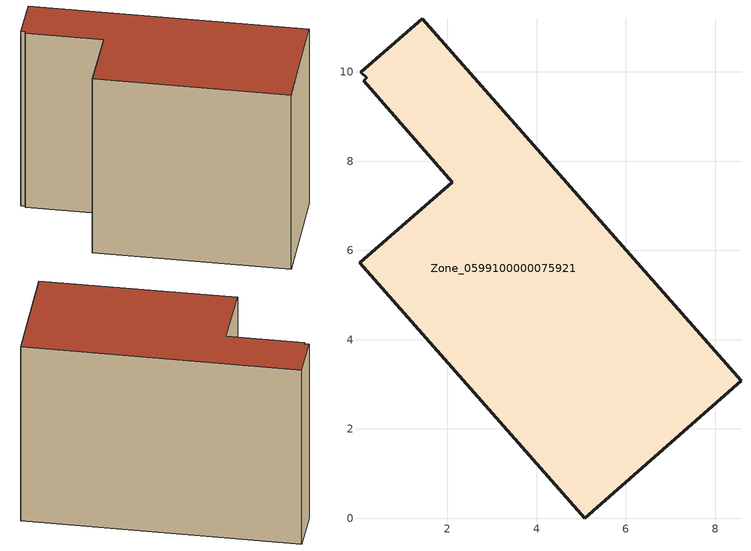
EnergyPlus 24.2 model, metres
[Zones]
Zone_0599100000075921
 floor ground (C_G): 2.11,7.53 0.12,9.8 0.19,9.87 0.06,9.99 1.44,11.19 8.58,3.08 5.08,0 0.03,5.72 z0
 wall outside (C_F): 0.03,5.72 5.08,0 8.58,3.08 1.44,11.19 0.06,9.99 0.19,9.87 0.12,9.8 2.11,7.53 0.03,5.72 z0:7.87
 roof outside (C_R): 0.12,9.8 2.11,7.53 0.03,5.72 5.08,0 8.58,3.08 1.44,11.19 0.06,9.99 0.19,9.87 z7.87
[BUILDING]
Pand.0599100000075921: North Axis=0; Terrain=City; Loads Convergence Tolerance Value=0.04; Temperature Convergence Tolerance Value=0.4; Solar Distribution=FullExterior; Maximum Number of Warmup Days=25; Minimum Number of Warmup Days=1
[Site:Location]
Rotterdam.The.Hague.AP_ZH_NLD Design_Conditions: Latitude=51.96; Longitude=4.45; Time Zone=1; Elevation=-4.5
[SITE:GROUNDTEMPERATURE:BUILDINGSURFACE]
18, 18, 18, 18, 18, 18, 18, 18, 18, 18, 18, 18
[MATERIAL] Thermal Absorptance=0.9; Solar Absorptance=0.7; Visible Absorptance=0.7
Name | Roughness | Thickness | Conductivity | Density | Specific Heat
G.TI.1946 | MediumSmooth | 0.15 | 1 | 540 | 1210
F.TI.1946 | Rough | 0.3 | 0.857143 | 1920 | 840
R.TI.1946 | MediumRough | 0.2 | 0.1 | 1500 | 1000
[CONSTRUCTION]
C_G: G.TI.1946
C_F: F.TI.1946
C_R: R.TI.1946
[ZONE]
Zone_0599100000075921: Type=1; Multiplier=1; Ceiling Height=Autocalculate; Volume=Autocalculate; Floor Area=autocalculate; Part of Total Floor Area=Yes
[ZONEINFILTRATION:DESIGNFLOWRATE]
Infil_Zone_0599100000075921: Zone or ZoneList or Space or SpaceList=Zone_0599100000075921; Schedule=AlwaysOn; Design Flow Rate Calculation Method=Flow/Area; Flow Rate per Floor Area=0.003; Constant Term Coefficient=1; Temperature Term Coefficient=0; Velocity Term Coefficient=0; Velocity Squared Term Coefficient=0
[HVACTEMPLATE:ZONE:IDEALLOADSAIRSYSTEM]
Zone_0599100000075921: Maximum Heating Supply Air Temperature=50; Minimum Cooling Supply Air Temperature=13; Maximum Heating Supply Air Humidity Ratio=0.0156; Minimum Cooling Supply Air Humidity Ratio=0.0077; Heating Limit=NoLimit; Cooling Limit=NoLimit; Dehumidification Control Type=ConstantSensibleHeatRatio; Cooling Sensible Heat Ratio=0.7; Dehumidification Setpoint=60; Humidification Control Type=None; Humidification Setpoint=30; Outdoor Air Method=None; Outdoor Air Flow Rate per Person=0.00944; Outdoor Air Flow Rate per Zone Floor Area=0; Outdoor Air Flow Rate per Zone=0; Demand Controlled Ventilation Type=None; Outdoor Air Economizer Type=NoEconomizer; Heat Recovery Type=None; Sensible Heat Recovery Effectiveness=0.7; Latent Heat Recovery Effectiveness=0.65
[ZONECONTROL:THERMOSTAT]
ThermostatControl_Zone_0599100000075921: Zone or ZoneList=Zone_0599100000075921; Control Type Schedule=DualSetpointControlType; Control 1=Thermostat_Zone_0599100000075921; Temperature Difference Between Cutout And Setpoint=0
[THERMOSTATSETPOINT:DUALSETPOINT]
Thermostat_Zone_0599100000075921: Heating Setpoint Temperature Schedule=HeatingSetpoint_Zone_0599100000075921; Cooling Setpoint Temperature Schedule=CoolingSetpoint_Zone_0599100000075921
[SCHEDULE:COMPACT]
HeatingSetpoint_Zone_0599100000075921: Through: 12/31, For: AllDays, Until: 24:00, 21
CoolingSetpoint_Zone_0599100000075921: Through: 12/31, For: AllDays, Until: 24:00, 24
DualSetpointControlType: Through: 12/31, For: AllDays, Until: 24:00, 4
AlwaysOn: Through: 12/31, For: AllDays, Until: 24:00, 1
